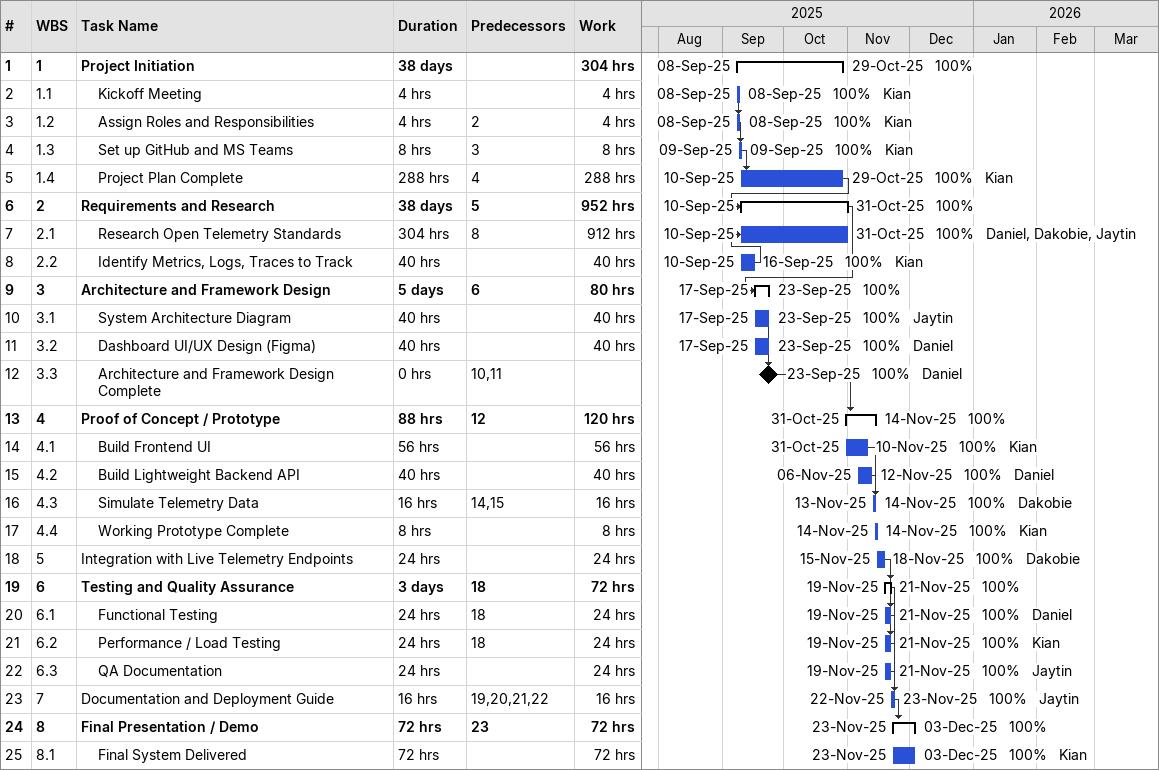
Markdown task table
| ID | WBS | Task | Duration | Start | Finish | Predecessors | Resources | % complete | Work (h) |
|---|---|---|---|---|---|---|---|---|---|
| 1 | 1 | **Project Initiation** | 38d | 2025-09-08 | 2025-10-29 |  |  | 100 | 304 |
| 2 | 1.1 | Kickoff Meeting | 4h | 2025-09-08 | 2025-09-08 |  | Kian | 100 | 4 |
| 3 | 1.2 | Assign Roles and Responsibilities | 4h | 2025-09-08 | 2025-09-08 | 2 | Kian | 100 | 4 |
| 4 | 1.3 | Set up GitHub and MS Teams | 8h | 2025-09-09 | 2025-09-09 | 3 | Kian | 100 | 8 |
| 5 | 1.4 | Project Plan Complete | 288h | 2025-09-10 | 2025-10-29 | 4 | Kian | 100 | 288 |
| 6 | 2 | **Requirements and Research** | 38d | 2025-09-10 | 2025-10-31 | 5 |  | 100 | 952 |
| 7 | 2.1 | Research Open Telemetry Standards | 304h | 2025-09-10 | 2025-10-31 | 8 | Daniel, Dakobie, Jaytin | 100 | 912 |
| 8 | 2.2 | Identify Metrics, Logs, Traces to Track | 40h | 2025-09-10 | 2025-09-16 |  | Kian | 100 | 40 |
| 9 | 3 | **Architecture and Framework Design** | 5d | 2025-09-17 | 2025-09-23 | 6 |  | 100 | 80 |
| 10 | 3.1 | System Architecture Diagram | 40h | 2025-09-17 | 2025-09-23 |  | Jaytin | 100 | 40 |
| 11 | 3.2 | Dashboard UI/UX Design (Figma) | 40h | 2025-09-17 | 2025-09-23 |  | Daniel | 100 | 40 |
| 12 | 3.3 | Architecture and Framework Design Complete | 0h | 2025-09-23 | 2025-09-23 | 10, 11 | Daniel | 100 |  |
| 13 | 4 | **Proof of Concept / Prototype** | 88h | 2025-10-31 | 2025-11-14 | 12 |  | 100 | 120 |
| 14 | 4.1 | Build Frontend UI | 56h | 2025-10-31 | 2025-11-10 |  | Kian | 100 | 56 |
| 15 | 4.2 | Build Lightweight Backend API | 40h | 2025-11-06 | 2025-11-12 |  | Daniel | 100 | 40 |
| 16 | 4.3 | Simulate Telemetry Data | 16h | 2025-11-13 | 2025-11-14 | 14, 15 | Dakobie | 100 | 16 |
| 17 | 4.4 | Working Prototype Complete | 8h | 2025-11-14 | 2025-11-14 |  | Kian | 100 | 8 |
| 18 | 5 | Integration with Live Telemetry Endpoints | 24h | 2025-11-15 | 2025-11-18 |  | Dakobie | 100 | 24 |
| 19 | 6 | **Testing and Quality Assurance** | 3d | 2025-11-19 | 2025-11-21 | 18 |  | 100 | 72 |
| 20 | 6.1 | Functional Testing | 24h | 2025-11-19 | 2025-11-21 | 18 | Daniel | 100 | 24 |
| 21 | 6.2 | Performance / Load Testing | 24h | 2025-11-19 | 2025-11-21 | 18 | Kian | 100 | 24 |
| 22 | 6.3 | QA Documentation | 24h | 2025-11-19 | 2025-11-21 |  | Jaytin | 100 | 24 |
| 23 | 7 | Documentation and Deployment Guide | 16h | 2025-11-22 | 2025-11-23 | 19, 20, 21, 22 | Jaytin | 100 | 16 |
| 24 | 8 | **Final Presentation / Demo** | 72h | 2025-11-23 | 2025-12-03 | 23 |  | 100 | 72 |
| 25 | 8.1 | Final System Delivered | 72h | 2025-11-23 | 2025-12-03 |  | Kian | 100 | 72 |
